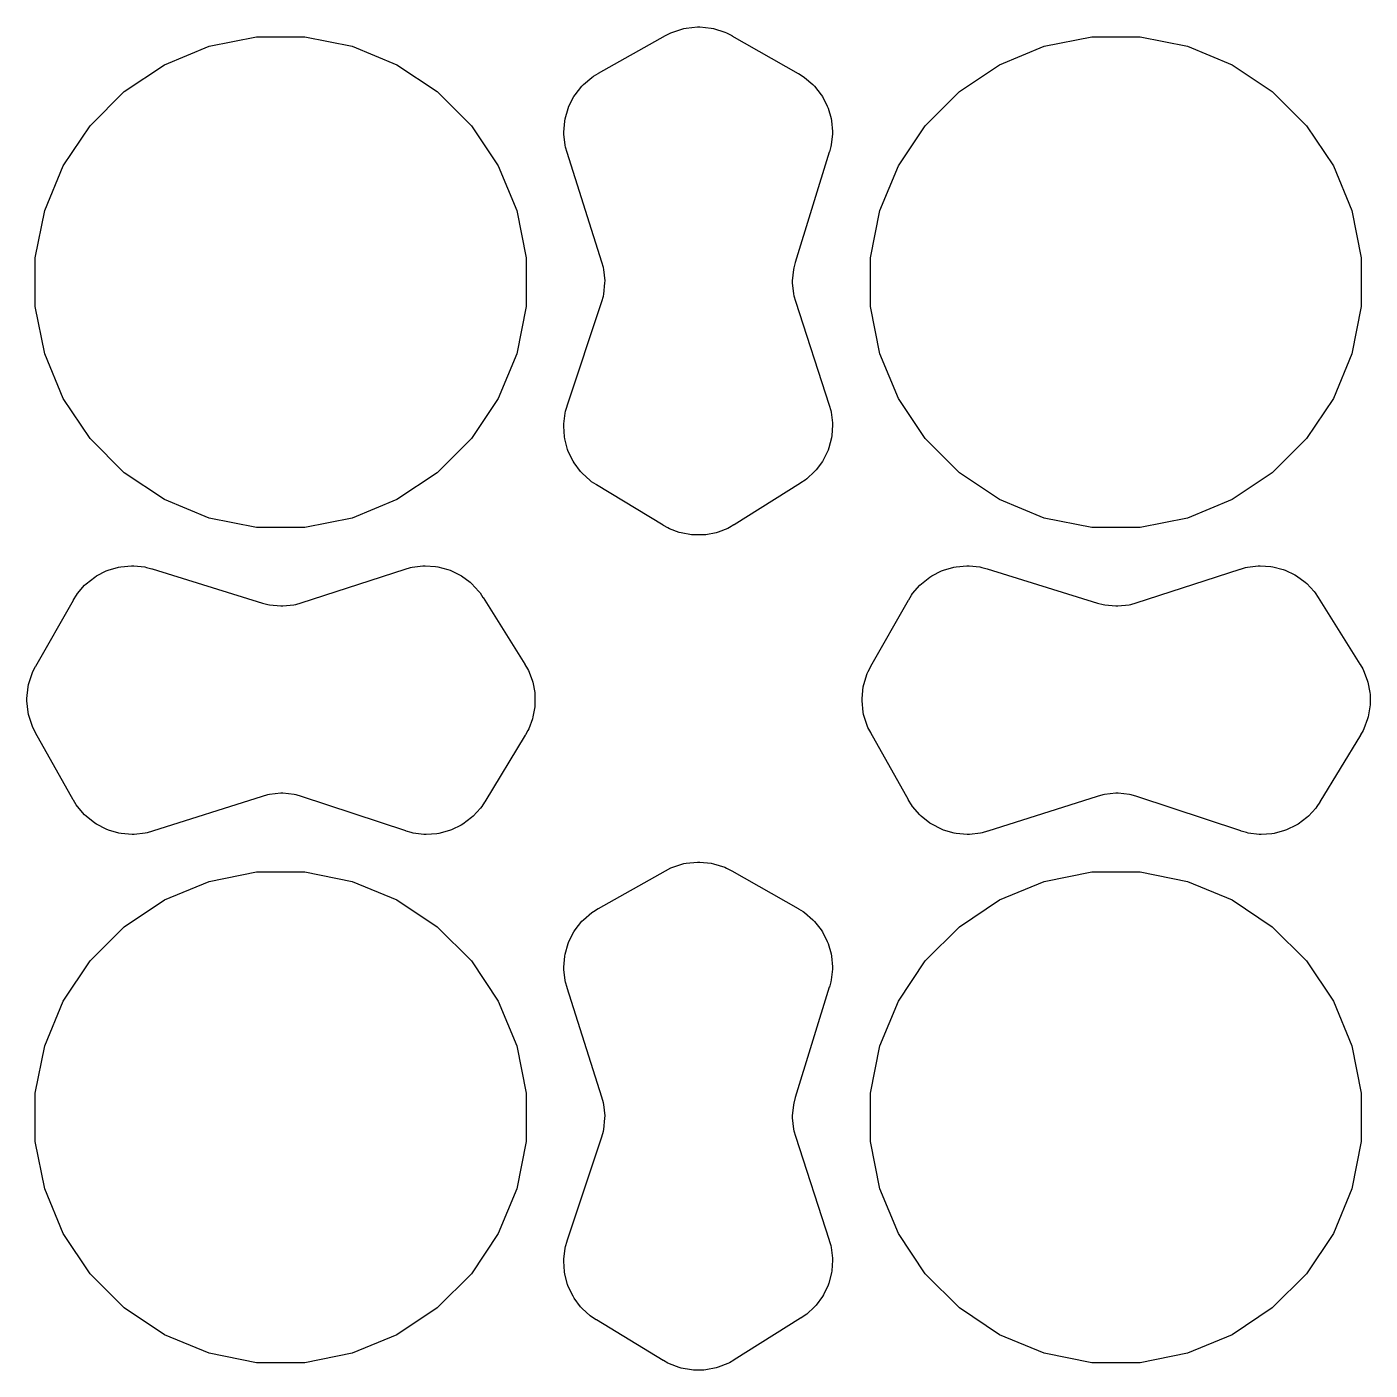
# Model space of a CAD drawing. Header units: millimetres. Extents: x 73.6 to 173.5, y -158 to -94.8.
# Drawn here: x 121.73 to 125.815, y -114.165 to -110.079 of the extents above; entities that cross this region are included whole.
import ezdxf

# ---------------------------------------------------------------- set-up
doc = ezdxf.new("R2010")
doc.units = ezdxf.units.MM
doc.layers.add('F.Mask', color=201, linetype='CONTINUOUS', true_color=0xd864ff)

msp = doc.modelspace()

# ---------------------------------------------------------------- linework, layer by layer
at = {"layer": 'F.Mask', "linetype": 'CONTINUOUS'}
for p, q in [((123.672707, -110.105745), (123.688248, -110.097512)), ((123.688248, -110.097512), (123.694074, -110.095072)), ((123.694074, -110.095072), (123.727794, -110.084414)), ((123.727794, -110.084414), (123.734818, -110.082966)), ((123.734818, -110.082966), (123.769655, -110.079456)), ((123.769655, -110.079456), (123.776824, -110.079473)), ((123.776824, -110.079473), (123.811639, -110.083152)), ((123.811639, -110.083152), (123.818649, -110.084633)), ((123.818649, -110.084633), (123.852331, -110.095459)), ((123.852331, -110.095459), (123.858146, -110.097928)), ((123.858146, -110.097928), (123.873594, -110.106205)), ((122.148452, -110.194468), (122.284286, -110.138204)), ((122.284286, -110.138204), (122.428487, -110.10952)), ((122.428487, -110.10952), (122.575513, -110.10952)), ((122.575513, -110.10952), (122.719714, -110.138204)), ((122.719714, -110.138204), (122.855548, -110.194468)), ((123.468216, -110.220615), (123.671993, -110.106134)), ((123.671993, -110.106134), (123.672707, -110.105745)), ((123.873594, -110.106205), (123.874289, -110.106588)), ((123.874289, -110.106588), (124.075734, -110.221045)), ((124.688452, -110.194468), (124.824286, -110.138204)), ((124.824286, -110.138204), (124.968487, -110.10952)), ((124.968487, -110.10952), (125.115513, -110.10952)), ((125.115513, -110.10952), (125.259714, -110.138204)), ((125.259714, -110.138204), (125.395548, -110.194468)), ((122.026205, -110.276151), (122.148452, -110.194468)), ((122.855548, -110.194468), (122.977795, -110.276151)), ((123.453155, -110.229551), (123.467481, -110.22104)), ((123.467481, -110.22104), (123.468216, -110.220615)), ((124.075734, -110.221045), (124.076474, -110.221477)), ((124.076474, -110.221477), (124.090536, -110.229907)), ((124.566205, -110.276151), (124.688452, -110.194468)), ((125.395548, -110.194468), (125.517795, -110.276151)), ((123.397462, -110.285839), (123.418058, -110.259752)), ((123.418058, -110.259752), (123.422769, -110.254854)), ((123.422769, -110.254854), (123.44831, -110.233022)), ((123.44831, -110.233022), (123.453155, -110.229551)), ((124.090536, -110.229907), (124.095358, -110.233386)), ((124.095358, -110.233386), (124.120576, -110.255064)), ((124.120576, -110.255064), (124.125252, -110.259945)), ((124.125252, -110.259945), (124.14561, -110.285786)), ((121.922242, -110.380114), (122.026205, -110.276151)), ((122.977795, -110.276151), (123.081758, -110.380114)), ((123.37865, -110.321137), (123.393784, -110.291568)), ((123.393784, -110.291568), (123.397462, -110.285839)), ((124.14561, -110.285786), (124.149251, -110.291459)), ((124.149251, -110.291459), (124.164272, -110.320753)), ((124.462242, -110.380114), (124.566205, -110.276151)), ((125.517795, -110.276151), (125.621758, -110.380114)), ((123.36704, -110.359423), (123.376148, -110.327485)), ((123.376148, -110.327485), (123.37865, -110.321137)), ((124.164272, -110.320753), (124.166748, -110.327008)), ((124.166748, -110.327008), (124.175857, -110.358642)), ((121.840559, -110.502361), (121.922242, -110.380114)), ((123.081758, -110.380114), (123.163441, -110.502361)), ((123.363077, -110.399239), (123.365818, -110.36613)), ((123.365818, -110.36613), (123.36704, -110.359423)), ((124.175857, -110.358642), (124.177088, -110.365272)), ((124.177088, -110.365272), (124.179945, -110.398058)), ((124.380559, -110.502361), (124.462242, -110.380114)), ((125.621758, -110.380114), (125.703441, -110.502361)), ((123.363179, -110.406042), (123.363077, -110.399239)), ((123.366957, -110.439426), (123.363179, -110.406042)), ((124.179878, -110.404795), (124.176338, -110.437892)), ((124.179945, -110.398058), (124.179878, -110.404795)), ((123.368133, -110.445281), (123.366957, -110.439426)), ((123.372792, -110.461256), (123.368133, -110.445281)), ((123.373014, -110.461982), (123.372792, -110.461256)), ((123.47886, -110.794642), (123.373014, -110.461982)), ((124.17051, -110.460318), (124.066778, -110.795919)), ((124.170741, -110.45954), (124.17051, -110.460318)), ((124.17522, -110.443678), (124.170741, -110.45954)), ((124.176338, -110.437892), (124.17522, -110.443678)), ((121.784295, -110.638195), (121.840559, -110.502361)), ((123.163441, -110.502361), (123.219705, -110.638195)), ((124.324295, -110.638195), (124.380559, -110.502361)), ((125.703441, -110.502361), (125.759705, -110.638195)), ((121.755611, -110.782396), (121.784295, -110.638195)), ((123.219705, -110.638195), (123.248389, -110.782396)), ((124.295611, -110.782396), (124.324295, -110.638195)), ((125.759705, -110.638195), (125.788389, -110.782396)), ((121.755611, -110.929422), (121.755611, -110.782396)), ((123.248389, -110.782396), (123.248389, -110.929422)), ((124.295611, -110.929422), (124.295611, -110.782396)), ((125.788389, -110.782396), (125.788389, -110.929422)), ((123.483769, -110.81157), (123.47886, -110.794642)), ((123.484812, -110.81697), (123.483769, -110.81157)), ((123.488267, -110.851736), (123.484812, -110.81697)), ((124.061095, -110.817805), (124.05784, -110.851792)), ((124.062092, -110.812491), (124.061095, -110.817805)), ((124.066778, -110.795919), (124.062092, -110.812491)), ((123.484399, -110.89274), (123.488233, -110.858012)), ((123.488233, -110.858012), (123.488267, -110.851736)), ((124.05784, -110.851792), (124.057881, -110.857926)), ((124.057881, -110.857926), (124.061589, -110.891867)), ((123.37354, -111.231991), (123.478197, -110.915028)), ((123.478197, -110.915028), (123.483298, -110.898127)), ((123.483298, -110.898127), (123.484399, -110.89274)), ((124.061589, -110.891867), (124.062658, -110.897171)), ((124.062658, -110.897171), (124.067565, -110.913671)), ((124.067565, -110.913671), (124.169859, -111.229576)), ((121.784295, -111.073623), (121.755611, -110.929422)), ((123.248389, -110.929422), (123.219705, -111.073623)), ((124.324295, -111.073623), (124.295611, -110.929422)), ((125.788389, -110.929422), (125.759705, -111.073623)), ((121.840559, -111.209457), (121.784295, -111.073623)), ((123.219705, -111.073623), (123.163441, -111.209457)), ((124.380559, -111.209457), (124.324295, -111.073623)), ((125.759705, -111.073623), (125.703441, -111.209457)), ((121.922242, -111.331704), (121.840559, -111.209457)), ((123.163441, -111.209457), (123.081758, -111.331704)), ((123.368532, -111.248296), (123.373331, -111.232648)), ((123.373331, -111.232648), (123.37354, -111.231991)), ((124.169859, -111.229576), (124.170122, -111.230423)), ((124.170122, -111.230423), (124.174711, -111.245813)), ((124.462242, -111.331704), (124.380559, -111.209457)), ((125.703441, -111.209457), (125.621758, -111.331704)), ((123.363106, -111.286844), (123.367279, -111.254111)), ((123.367279, -111.254111), (123.368532, -111.248296)), ((124.174711, -111.245813), (124.175899, -111.251475)), ((124.175899, -111.251475), (124.179923, -111.283807)), ((123.362899, -111.293554), (123.363106, -111.286844)), ((123.36503, -111.326156), (123.362899, -111.293554)), ((124.178007, -111.32254), (124.176953, -111.329063)), ((124.180115, -111.2904), (124.178007, -111.32254)), ((124.179923, -111.283807), (124.180115, -111.2904)), ((122.026205, -111.435667), (121.922242, -111.331704)), ((123.081758, -111.331704), (122.977795, -111.435667)), ((123.366107, -111.332773), (123.36503, -111.326156)), ((123.374422, -111.364369), (123.366107, -111.332773)), ((123.376742, -111.370656), (123.374422, -111.364369)), ((124.168833, -111.360231), (124.166569, -111.366442)), ((124.176953, -111.329063), (124.168833, -111.360231)), ((124.566205, -111.435667), (124.462242, -111.331704)), ((125.621758, -111.331704), (125.517795, -111.435667)), ((123.390941, -111.400097), (123.376742, -111.370656)), ((123.394412, -111.405817), (123.390941, -111.400097)), ((123.41397, -111.432007), (123.394412, -111.405817)), ((124.149339, -111.401195), (124.130271, -111.427155)), ((124.152729, -111.395525), (124.149339, -111.401195)), ((124.166569, -111.366442), (124.152729, -111.395525)), ((122.148452, -111.51735), (122.026205, -111.435667)), ((122.977795, -111.435667), (122.855548, -111.51735)), ((123.418478, -111.436969), (123.41397, -111.432007)), ((123.442915, -111.459162), (123.418478, -111.436969)), ((124.125875, -111.432085), (124.102001, -111.454233)), ((124.130271, -111.427155), (124.125875, -111.432085)), ((124.688452, -111.51735), (124.566205, -111.435667)), ((125.517795, -111.435667), (125.395548, -111.51735)), ((123.44761, -111.46275), (123.442915, -111.459162)), ((123.461395, -111.471549), (123.44761, -111.46275)), ((123.462074, -111.471972), (123.461395, -111.471549)), ((123.665106, -111.59516), (123.462074, -111.471972)), ((124.083286, -111.467111), (123.880686, -111.593736)), ((124.084, -111.466653), (124.083286, -111.467111)), ((124.09744, -111.45781), (124.084, -111.466653)), ((124.102001, -111.454233), (124.09744, -111.45781)), ((122.284286, -111.573614), (122.148452, -111.51735)), ((122.855548, -111.51735), (122.719714, -111.573614)), ((124.824286, -111.573614), (124.688452, -111.51735)), ((125.395548, -111.51735), (125.259714, -111.573614)), ((122.428487, -111.602298), (122.284286, -111.573614)), ((122.575513, -111.602298), (122.428487, -111.602298)), ((122.719714, -111.573614), (122.575513, -111.602298)), ((123.665842, -111.595595), (123.665106, -111.59516)), ((123.679352, -111.603381), (123.665842, -111.595595)), ((123.684459, -111.605798), (123.679352, -111.603381)), ((123.714046, -111.61698), (123.684459, -111.605798)), ((123.861479, -111.604623), (123.832034, -111.616199)), ((123.866542, -111.602144), (123.861479, -111.604623)), ((123.88004, -111.594129), (123.866542, -111.602144)), ((123.880686, -111.593736), (123.88004, -111.594129)), ((124.968487, -111.602298), (124.824286, -111.573614)), ((125.115513, -111.602298), (124.968487, -111.602298)), ((125.259714, -111.573614), (125.115513, -111.602298)), ((123.720242, -111.61869), (123.714046, -111.61698)), ((123.751057, -111.624213), (123.720242, -111.61869)), ((123.757443, -111.62476), (123.751057, -111.624213)), ((123.788755, -111.624552), (123.757443, -111.62476)), ((123.795136, -111.62392), (123.788755, -111.624552)), ((123.825867, -111.617991), (123.795136, -111.62392)), ((123.832034, -111.616199), (123.825867, -111.617991)), ((121.971254, -111.734212), (121.977528, -111.731728)), ((121.977528, -111.731728), (122.009161, -111.722617)), ((122.009161, -111.722617), (122.015783, -111.721387)), ((122.015783, -111.721387), (122.048578, -111.718529)), ((122.048578, -111.718529), (122.055315, -111.718596)), ((122.055315, -111.718596), (122.088405, -111.722136)), ((122.088405, -111.722136), (122.094212, -111.723262)), ((122.094212, -111.723262), (122.110081, -111.727768)), ((122.110081, -111.727768), (122.110851, -111.727997)), ((122.110851, -111.727997), (122.446436, -111.831724)), ((122.564208, -111.83093), (122.880119, -111.728634)), ((122.880119, -111.728634), (122.880901, -111.728391)), ((122.880901, -111.728391), (122.89632, -111.723794)), ((122.89632, -111.723794), (122.902008, -111.7226)), ((122.902008, -111.7226), (122.934315, -111.718581)), ((122.934315, -111.718581), (122.940927, -111.718388)), ((122.940927, -111.718388), (122.973054, -111.720495)), ((122.973054, -111.720495), (122.979582, -111.72155)), ((122.979582, -111.72155), (123.010757, -111.729669)), ((123.010757, -111.729669), (123.016962, -111.73193)), ((123.016962, -111.73193), (123.046055, -111.745773)), ((124.511254, -111.734212), (124.517528, -111.731728)), ((124.517528, -111.731728), (124.549161, -111.722617)), ((124.549161, -111.722617), (124.555783, -111.721387)), ((124.555783, -111.721387), (124.588578, -111.718529)), ((124.588578, -111.718529), (124.595315, -111.718596)), ((124.595315, -111.718596), (124.628405, -111.722136)), ((124.628405, -111.722136), (124.634212, -111.723262)), ((124.634212, -111.723262), (124.650081, -111.727768)), ((124.650081, -111.727768), (124.650851, -111.727997)), ((124.650851, -111.727997), (124.986436, -111.831724)), ((125.104208, -111.83093), (125.420119, -111.728634)), ((125.420119, -111.728634), (125.420901, -111.728391)), ((125.420901, -111.728391), (125.43632, -111.723794)), ((125.43632, -111.723794), (125.442008, -111.7226)), ((125.442008, -111.7226), (125.474315, -111.718581)), ((125.474315, -111.718581), (125.480927, -111.718388)), ((125.480927, -111.718388), (125.513054, -111.720495)), ((125.513054, -111.720495), (125.519582, -111.72155)), ((125.519582, -111.72155), (125.550757, -111.729669)), ((125.550757, -111.729669), (125.556962, -111.73193)), ((125.556962, -111.73193), (125.586055, -111.745773)), ((121.905581, -111.77791), (121.910451, -111.773242)), ((121.910451, -111.773242), (121.936291, -111.752879)), ((121.936291, -111.752879), (121.941977, -111.749229)), ((121.941977, -111.749229), (121.971254, -111.734212)), ((123.046055, -111.745773), (123.051715, -111.749156)), ((123.051715, -111.749156), (123.077689, -111.76823)), ((123.077689, -111.76823), (123.082608, -111.772614)), ((123.082608, -111.772614), (123.104756, -111.796478)), ((124.445581, -111.77791), (124.450451, -111.773242)), ((124.450451, -111.773242), (124.476291, -111.752879)), ((124.476291, -111.752879), (124.481977, -111.749229)), ((124.481977, -111.749229), (124.511254, -111.734212)), ((125.586055, -111.745773), (125.591715, -111.749156)), ((125.591715, -111.749156), (125.617689, -111.76823)), ((125.617689, -111.76823), (125.622608, -111.772614)), ((125.622608, -111.772614), (125.644756, -111.796478)), ((121.871972, -111.822066), (121.880428, -111.807953)), ((121.880428, -111.807953), (121.883896, -111.803144)), ((121.883896, -111.803144), (121.905581, -111.77791)), ((123.104756, -111.796478), (123.108351, -111.801067)), ((123.108351, -111.801067), (123.117164, -111.814493)), ((123.117164, -111.814493), (123.117646, -111.815246)), ((124.411972, -111.822066), (124.420428, -111.807953)), ((124.420428, -111.807953), (124.423896, -111.803144)), ((124.423896, -111.803144), (124.445581, -111.77791)), ((125.644756, -111.796478), (125.648351, -111.801067)), ((125.648351, -111.801067), (125.657164, -111.814493)), ((125.657164, -111.814493), (125.657646, -111.815246)), ((121.757101, -112.024221), (121.871573, -111.822749)), ((121.871573, -111.822749), (121.871972, -111.822066)), ((122.446436, -111.831724), (122.463008, -111.83641)), ((122.463008, -111.83641), (122.468322, -111.837407)), ((122.468322, -111.837407), (122.50231, -111.840662)), ((122.50231, -111.840662), (122.508445, -111.840621)), ((122.508445, -111.840621), (122.542378, -111.836913)), ((122.542378, -111.836913), (122.547679, -111.835845)), ((122.547679, -111.835845), (122.564208, -111.83093)), ((123.117646, -111.815246), (123.244253, -112.017816)), ((124.297101, -112.024221), (124.411573, -111.822749)), ((124.411573, -111.822749), (124.411972, -111.822066)), ((124.986436, -111.831724), (125.003008, -111.83641)), ((125.003008, -111.83641), (125.008322, -111.837407)), ((125.008322, -111.837407), (125.04231, -111.840662)), ((125.04231, -111.840662), (125.048445, -111.840621)), ((125.048445, -111.840621), (125.082378, -111.836913)), ((125.082378, -111.836913), (125.087679, -111.835845)), ((125.087679, -111.835845), (125.104208, -111.83093)), ((125.657646, -111.815246), (125.784253, -112.017816)), ((123.244253, -112.017816), (123.244646, -112.018462)), ((123.244646, -112.018462), (123.252668, -112.031971)), ((125.784253, -112.017816), (125.784646, -112.018462)), ((125.784646, -112.018462), (125.792668, -112.031971)), ((121.73515, -112.079848), (121.745973, -112.046173)), ((121.745973, -112.046173), (121.748444, -112.040354)), ((121.748444, -112.040354), (121.756729, -112.024894)), ((121.756729, -112.024894), (121.757101, -112.024221)), ((123.252668, -112.031971), (123.255138, -112.037018)), ((123.255138, -112.037018), (123.266712, -112.06646)), ((124.27515, -112.079848), (124.285973, -112.046173)), ((124.285973, -112.046173), (124.288444, -112.040354)), ((124.288444, -112.040354), (124.296729, -112.024894)), ((124.296729, -112.024894), (124.297101, -112.024221)), ((125.792668, -112.031971), (125.795138, -112.037018)), ((125.795138, -112.037018), (125.806712, -112.06646)), ((121.729989, -112.121678), (121.733668, -112.086866)), ((121.733668, -112.086866), (121.73515, -112.079848)), ((123.266712, -112.06646), (123.268506, -112.072637)), ((123.268506, -112.072637), (123.274436, -112.103367)), ((124.269989, -112.121678), (124.273668, -112.086866)), ((124.273668, -112.086866), (124.27515, -112.079848)), ((125.806712, -112.06646), (125.808506, -112.072637)), ((125.808506, -112.072637), (125.814436, -112.103367)), ((121.729972, -112.128847), (121.729989, -112.121678)), ((121.733483, -112.163686), (121.729972, -112.128847)), ((123.274436, -112.103367), (123.275067, -112.109746)), ((123.275273, -112.141059), (123.274726, -112.147445)), ((123.275067, -112.109746), (123.275273, -112.141059)), ((124.269972, -112.128847), (124.269989, -112.121678)), ((124.273483, -112.163686), (124.269972, -112.128847)), ((125.814436, -112.103367), (125.815067, -112.109746)), ((125.815273, -112.141059), (125.814726, -112.147445)), ((125.815067, -112.109746), (125.815273, -112.141059)), ((121.734929, -112.170704), (121.733483, -112.163686)), ((121.74559, -112.204432), (121.734929, -112.170704)), ((123.269203, -112.178261), (123.267494, -112.184451)), ((123.274726, -112.147445), (123.269203, -112.178261)), ((124.274929, -112.170704), (124.273483, -112.163686)), ((124.28559, -112.204432), (124.274929, -112.170704)), ((125.809203, -112.178261), (125.807494, -112.184451)), ((125.814726, -112.147445), (125.809203, -112.178261)), ((121.748028, -112.210252), (121.74559, -112.204432)), ((121.756262, -112.225795), (121.748028, -112.210252)), ((123.253905, -112.219128), (123.246068, -112.232735)), ((123.256306, -112.214054), (123.253905, -112.219128)), ((123.267494, -112.184451), (123.256306, -112.214054)), ((124.288028, -112.210252), (124.28559, -112.204432)), ((124.296262, -112.225795), (124.288028, -112.210252)), ((125.793905, -112.219128), (125.786068, -112.232735)), ((125.796306, -112.214054), (125.793905, -112.219128)), ((125.807494, -112.184451), (125.796306, -112.214054)), ((121.756651, -112.226509), (121.756262, -112.225795)), ((121.871109, -112.430246), (121.756651, -112.226509)), ((123.245687, -112.23338), (123.122493, -112.436421)), ((123.246068, -112.232735), (123.245687, -112.23338)), ((124.296651, -112.226509), (124.296262, -112.225795)), ((124.411109, -112.430246), (124.296651, -112.226509)), ((125.785687, -112.23338), (125.662493, -112.436421)), ((125.786068, -112.232735), (125.785687, -112.23338)), ((122.445129, -112.419652), (122.112507, -112.525485)), ((122.462092, -112.414735), (122.445129, -112.419652)), ((122.467488, -112.413694), (122.462092, -112.414735)), ((122.502251, -112.410239), (122.467488, -112.413694)), ((122.508527, -112.410273), (122.502251, -112.410239)), ((122.543258, -112.414107), (122.508527, -112.410273)), ((122.548641, -112.415206), (122.543258, -112.414107)), ((122.56556, -112.420309), (122.548641, -112.415206)), ((122.882515, -112.524964), (122.56556, -112.420309)), ((124.985129, -112.419652), (124.652507, -112.525485)), ((125.002092, -112.414735), (124.985129, -112.419652)), ((125.007488, -112.413694), (125.002092, -112.414735)), ((125.042251, -112.410239), (125.007488, -112.413694)), ((125.048527, -112.410273), (125.042251, -112.410239)), ((125.083258, -112.414107), (125.048527, -112.410273)), ((125.088641, -112.415206), (125.083258, -112.414107)), ((125.10556, -112.420309), (125.088641, -112.415206)), ((125.422515, -112.524964), (125.10556, -112.420309)), ((121.871613, -112.431117), (121.871109, -112.430246)), ((121.880064, -112.44534), (121.871613, -112.431117)), ((121.883537, -112.450187), (121.880064, -112.44534)), ((121.905369, -112.47573), (121.883537, -112.450187)), ((123.109679, -112.455582), (123.087476, -112.480025)), ((123.113267, -112.450889), (123.109679, -112.455582)), ((123.122066, -112.437107), (123.113267, -112.450889)), ((123.122493, -112.436421), (123.122066, -112.437107)), ((124.411613, -112.431117), (124.411109, -112.430246)), ((124.420064, -112.44534), (124.411613, -112.431117)), ((124.423537, -112.450187), (124.420064, -112.44534)), ((124.445369, -112.47573), (124.423537, -112.450187)), ((125.649679, -112.455582), (125.627476, -112.480025)), ((125.653267, -112.450889), (125.649679, -112.455582)), ((125.662066, -112.437107), (125.653267, -112.450889)), ((125.662493, -112.436421), (125.662066, -112.437107)), ((121.910276, -112.480449), (121.905369, -112.47573)), ((121.936356, -112.50104), (121.910276, -112.480449)), ((121.942085, -112.504718), (121.936356, -112.50104)), ((121.971657, -112.519853), (121.942085, -112.504718)), ((123.050611, -112.507546), (123.021165, -112.521745)), ((123.056334, -112.504075), (123.050611, -112.507546)), ((123.082528, -112.484519), (123.056334, -112.504075)), ((123.087476, -112.480025), (123.082528, -112.484519)), ((124.450276, -112.480449), (124.445369, -112.47573)), ((124.476356, -112.50104), (124.450276, -112.480449)), ((124.482085, -112.504718), (124.476356, -112.50104)), ((124.511657, -112.519853), (124.482085, -112.504718)), ((125.590611, -112.507546), (125.561165, -112.521745)), ((125.596334, -112.504075), (125.590611, -112.507546)), ((125.622528, -112.484519), (125.596334, -112.504075)), ((125.627476, -112.480025), (125.622528, -112.484519)), ((121.977994, -112.522351), (121.971657, -112.519853)), ((122.009943, -112.531463), (121.977994, -112.522351)), ((122.016643, -112.532684), (122.009943, -112.531463)), ((122.049763, -112.535425), (122.016643, -112.532684)), ((122.056559, -112.535323), (122.049763, -112.535425)), ((122.089938, -112.531546), (122.056559, -112.535323)), ((122.095803, -112.530368), (122.089938, -112.531546)), ((122.11176, -112.525713), (122.095803, -112.530368)), ((122.112507, -112.525485), (122.11176, -112.525713)), ((122.883201, -112.525182), (122.882515, -112.524964)), ((122.898843, -112.529951), (122.883201, -112.525182)), ((122.904606, -112.531188), (122.898843, -112.529951)), ((122.937381, -112.535369), (122.904606, -112.531188)), ((122.944061, -112.535575), (122.937381, -112.535369)), ((122.976686, -112.533446), (122.944061, -112.535575)), ((122.983282, -112.532373), (122.976686, -112.533446)), ((123.01489, -112.524059), (122.983282, -112.532373)), ((123.021165, -112.521745), (123.01489, -112.524059)), ((124.517994, -112.522351), (124.511657, -112.519853)), ((124.549943, -112.531463), (124.517994, -112.522351)), ((124.556643, -112.532684), (124.549943, -112.531463)), ((124.589763, -112.535425), (124.556643, -112.532684)), ((124.596559, -112.535323), (124.589763, -112.535425)), ((124.629938, -112.531546), (124.596559, -112.535323)), ((124.635803, -112.530368), (124.629938, -112.531546)), ((124.65176, -112.525713), (124.635803, -112.530368)), ((124.652507, -112.525485), (124.65176, -112.525713)), ((125.423201, -112.525182), (125.422515, -112.524964)), ((125.438843, -112.529951), (125.423201, -112.525182)), ((125.444606, -112.531188), (125.438843, -112.529951)), ((125.477381, -112.535369), (125.444606, -112.531188)), ((125.484061, -112.535575), (125.477381, -112.535369)), ((125.516686, -112.533446), (125.484061, -112.535575)), ((125.523282, -112.532373), (125.516686, -112.533446)), ((125.55489, -112.524059), (125.523282, -112.532373)), ((125.561165, -112.521745), (125.55489, -112.524059)), ((123.694074, -112.635072), (123.727794, -112.624414)), ((123.727794, -112.624414), (123.734818, -112.622966)), ((123.734818, -112.622966), (123.769655, -112.619456)), ((123.769655, -112.619456), (123.776824, -112.619473)), ((123.776824, -112.619473), (123.811639, -112.623152)), ((123.811639, -112.623152), (123.818649, -112.624633)), ((123.818649, -112.624633), (123.852331, -112.635459)), ((122.284286, -112.678204), (122.428487, -112.64952)), ((122.428487, -112.64952), (122.575513, -112.64952)), ((122.575513, -112.64952), (122.719714, -112.678204)), ((123.468216, -112.760615), (123.671993, -112.646134)), ((123.671993, -112.646134), (123.672707, -112.645745)), ((123.672707, -112.645745), (123.688248, -112.637512)), ((123.688248, -112.637512), (123.694074, -112.635072)), ((123.852331, -112.635459), (123.858146, -112.637928)), ((123.858146, -112.637928), (123.873594, -112.646205)), ((123.873594, -112.646205), (123.874289, -112.646588)), ((123.874289, -112.646588), (124.075734, -112.761045)), ((124.824286, -112.678204), (124.968487, -112.64952)), ((124.968487, -112.64952), (125.115513, -112.64952)), ((125.115513, -112.64952), (125.259714, -112.678204)), ((122.148452, -112.734468), (122.284286, -112.678204)), ((122.719714, -112.678204), (122.855548, -112.734468)), ((124.688452, -112.734468), (124.824286, -112.678204)), ((125.259714, -112.678204), (125.395548, -112.734468)), ((122.026205, -112.816151), (122.148452, -112.734468)), ((122.855548, -112.734468), (122.977795, -112.816151)), ((124.566205, -112.816151), (124.688452, -112.734468)), ((125.395548, -112.734468), (125.517795, -112.816151)), ((123.418058, -112.799752), (123.422769, -112.794854)), ((123.422769, -112.794854), (123.44831, -112.773022)), ((123.44831, -112.773022), (123.453155, -112.769551)), ((123.453155, -112.769551), (123.467481, -112.76104)), ((123.467481, -112.76104), (123.468216, -112.760615)), ((124.075734, -112.761045), (124.076474, -112.761477)), ((124.076474, -112.761477), (124.090536, -112.769907)), ((124.090536, -112.769907), (124.095358, -112.773386)), ((124.095358, -112.773386), (124.120576, -112.795064)), ((124.120576, -112.795064), (124.125252, -112.799945)), ((121.922242, -112.920114), (122.026205, -112.816151)), ((122.977795, -112.816151), (123.081758, -112.920114)), ((123.37865, -112.861137), (123.393784, -112.831568)), ((123.393784, -112.831568), (123.397462, -112.825839)), ((123.397462, -112.825839), (123.418058, -112.799752)), ((124.125252, -112.799945), (124.14561, -112.825786)), ((124.14561, -112.825786), (124.149251, -112.831459)), ((124.149251, -112.831459), (124.164272, -112.860753)), ((124.462242, -112.920114), (124.566205, -112.816151)), ((125.517795, -112.816151), (125.621758, -112.920114)), ((123.36704, -112.899423), (123.376148, -112.867485)), ((123.376148, -112.867485), (123.37865, -112.861137)), ((124.164272, -112.860753), (124.166748, -112.867008)), ((124.166748, -112.867008), (124.175857, -112.898642)), ((123.363077, -112.939239), (123.365818, -112.90613)), ((123.365818, -112.90613), (123.36704, -112.899423)), ((124.175857, -112.898642), (124.177088, -112.905272)), ((124.177088, -112.905272), (124.179945, -112.938058)), ((121.840559, -113.042361), (121.922242, -112.920114)), ((123.081758, -112.920114), (123.163441, -113.042361)), ((123.363179, -112.946042), (123.363077, -112.939239)), ((123.366957, -112.979426), (123.363179, -112.946042)), ((124.179878, -112.944795), (124.176338, -112.977892)), ((124.179945, -112.938058), (124.179878, -112.944795)), ((124.380559, -113.042361), (124.462242, -112.920114)), ((125.621758, -112.920114), (125.703441, -113.042361)), ((123.368133, -112.985281), (123.366957, -112.979426)), ((123.372792, -113.001256), (123.368133, -112.985281)), ((124.17522, -112.983678), (124.170741, -112.99954)), ((124.176338, -112.977892), (124.17522, -112.983678)), ((123.373014, -113.001982), (123.372792, -113.001256)), ((123.47886, -113.334642), (123.373014, -113.001982)), ((124.17051, -113.000318), (124.066778, -113.335919)), ((124.170741, -112.99954), (124.17051, -113.000318)), ((121.784295, -113.178195), (121.840559, -113.042361)), ((123.163441, -113.042361), (123.219705, -113.178195)), ((124.324295, -113.178195), (124.380559, -113.042361)), ((125.703441, -113.042361), (125.759705, -113.178195)), ((121.755611, -113.322396), (121.784295, -113.178195)), ((123.219705, -113.178195), (123.248389, -113.322396)), ((124.295611, -113.322396), (124.324295, -113.178195)), ((125.759705, -113.178195), (125.788389, -113.322396)), ((121.755611, -113.469422), (121.755611, -113.322396)), ((123.248389, -113.322396), (123.248389, -113.469422)), ((124.295611, -113.469422), (124.295611, -113.322396)), ((125.788389, -113.322396), (125.788389, -113.469422)), ((123.483769, -113.35157), (123.47886, -113.334642)), ((123.484812, -113.35697), (123.483769, -113.35157)), ((123.488267, -113.391736), (123.484812, -113.35697)), ((124.061095, -113.357805), (124.05784, -113.391792)), ((124.062092, -113.352491), (124.061095, -113.357805)), ((124.066778, -113.335919), (124.062092, -113.352491)), ((123.484399, -113.43274), (123.488233, -113.398012)), ((123.488233, -113.398012), (123.488267, -113.391736)), ((124.05784, -113.391792), (124.057881, -113.397926)), ((124.057881, -113.397926), (124.061589, -113.431867)), ((123.478197, -113.455028), (123.483298, -113.438127)), ((123.483298, -113.438127), (123.484399, -113.43274)), ((124.061589, -113.431867), (124.062658, -113.437171)), ((124.062658, -113.437171), (124.067565, -113.453671)), ((121.784295, -113.613623), (121.755611, -113.469422)), ((123.248389, -113.469422), (123.219705, -113.613623)), ((123.37354, -113.771991), (123.478197, -113.455028)), ((124.067565, -113.453671), (124.169859, -113.769576)), ((124.324295, -113.613623), (124.295611, -113.469422)), ((125.788389, -113.469422), (125.759705, -113.613623)), ((121.840559, -113.749457), (121.784295, -113.613623)), ((123.219705, -113.613623), (123.163441, -113.749457)), ((124.380559, -113.749457), (124.324295, -113.613623)), ((125.759705, -113.613623), (125.703441, -113.749457)), ((121.922242, -113.871704), (121.840559, -113.749457)), ((123.163441, -113.749457), (123.081758, -113.871704)), ((123.368532, -113.788296), (123.373331, -113.772648)), ((123.373331, -113.772648), (123.37354, -113.771991)), ((124.169859, -113.769576), (124.170122, -113.770423)), ((124.170122, -113.770423), (124.174711, -113.785813)), ((124.462242, -113.871704), (124.380559, -113.749457)), ((125.703441, -113.749457), (125.621758, -113.871704)), ((123.363106, -113.826844), (123.367279, -113.794111)), ((123.367279, -113.794111), (123.368532, -113.788296)), ((124.174711, -113.785813), (124.175899, -113.791475)), ((124.175899, -113.791475), (124.179923, -113.823807)), ((123.362899, -113.833554), (123.363106, -113.826844)), ((123.36503, -113.866156), (123.362899, -113.833554)), ((124.180115, -113.8304), (124.178007, -113.86254)), ((124.179923, -113.823807), (124.180115, -113.8304)), ((122.026205, -113.975667), (121.922242, -113.871704)), ((123.081758, -113.871704), (122.977795, -113.975667)), ((123.366107, -113.872773), (123.36503, -113.866156)), ((123.374422, -113.904369), (123.366107, -113.872773)), ((124.176953, -113.869063), (124.168833, -113.900231)), ((124.178007, -113.86254), (124.176953, -113.869063)), ((124.566205, -113.975667), (124.462242, -113.871704)), ((125.621758, -113.871704), (125.517795, -113.975667)), ((123.376742, -113.910656), (123.374422, -113.904369)), ((123.390941, -113.940097), (123.376742, -113.910656)), ((124.152729, -113.935525), (124.149339, -113.941195)), ((124.166569, -113.906442), (124.152729, -113.935525)), ((124.168833, -113.900231), (124.166569, -113.906442)), ((122.148452, -114.05735), (122.026205, -113.975667)), ((122.977795, -113.975667), (122.855548, -114.05735)), ((123.394412, -113.945817), (123.390941, -113.940097)), ((123.41397, -113.972007), (123.394412, -113.945817)), ((123.418478, -113.976969), (123.41397, -113.972007)), ((123.442915, -113.999162), (123.418478, -113.976969)), ((124.125875, -113.972085), (124.102001, -113.994233)), ((124.130271, -113.967155), (124.125875, -113.972085)), ((124.149339, -113.941195), (124.130271, -113.967155)), ((124.688452, -114.05735), (124.566205, -113.975667)), ((125.517795, -113.975667), (125.395548, -114.05735)), ((123.44761, -114.00275), (123.442915, -113.999162)), ((123.461395, -114.011549), (123.44761, -114.00275)), ((123.462074, -114.011972), (123.461395, -114.011549)), ((123.665106, -114.13516), (123.462074, -114.011972)), ((124.083286, -114.007111), (123.880686, -114.133736)), ((124.084, -114.006653), (124.083286, -114.007111)), ((124.09744, -113.99781), (124.084, -114.006653)), ((124.102001, -113.994233), (124.09744, -113.99781)), ((122.284286, -114.113614), (122.148452, -114.05735)), ((122.855548, -114.05735), (122.719714, -114.113614)), ((124.824286, -114.113614), (124.688452, -114.05735)), ((125.395548, -114.05735), (125.259714, -114.113614)), ((122.428487, -114.142298), (122.284286, -114.113614)), ((122.575513, -114.142298), (122.428487, -114.142298)), ((122.719714, -114.113614), (122.575513, -114.142298)), ((123.665842, -114.135595), (123.665106, -114.13516)), ((123.679352, -114.143381), (123.665842, -114.135595)), ((123.684459, -114.145798), (123.679352, -114.143381)), ((123.866542, -114.142144), (123.861479, -114.144623)), ((123.88004, -114.134129), (123.866542, -114.142144)), ((123.880686, -114.133736), (123.88004, -114.134129)), ((124.968487, -114.142298), (124.824286, -114.113614)), ((125.115513, -114.142298), (124.968487, -114.142298)), ((125.259714, -114.113614), (125.115513, -114.142298)), ((123.714046, -114.15698), (123.684459, -114.145798)), ((123.720242, -114.15869), (123.714046, -114.15698)), ((123.751057, -114.164213), (123.720242, -114.15869)), ((123.757443, -114.16476), (123.751057, -114.164213)), ((123.788755, -114.164552), (123.757443, -114.16476)), ((123.795136, -114.16392), (123.788755, -114.164552)), ((123.825867, -114.157991), (123.795136, -114.16392)), ((123.832034, -114.156199), (123.825867, -114.157991)), ((123.861479, -114.144623), (123.832034, -114.156199))]:
    msp.add_line(p, q, dxfattribs=at)

doc.saveas('drawing.dxf')
